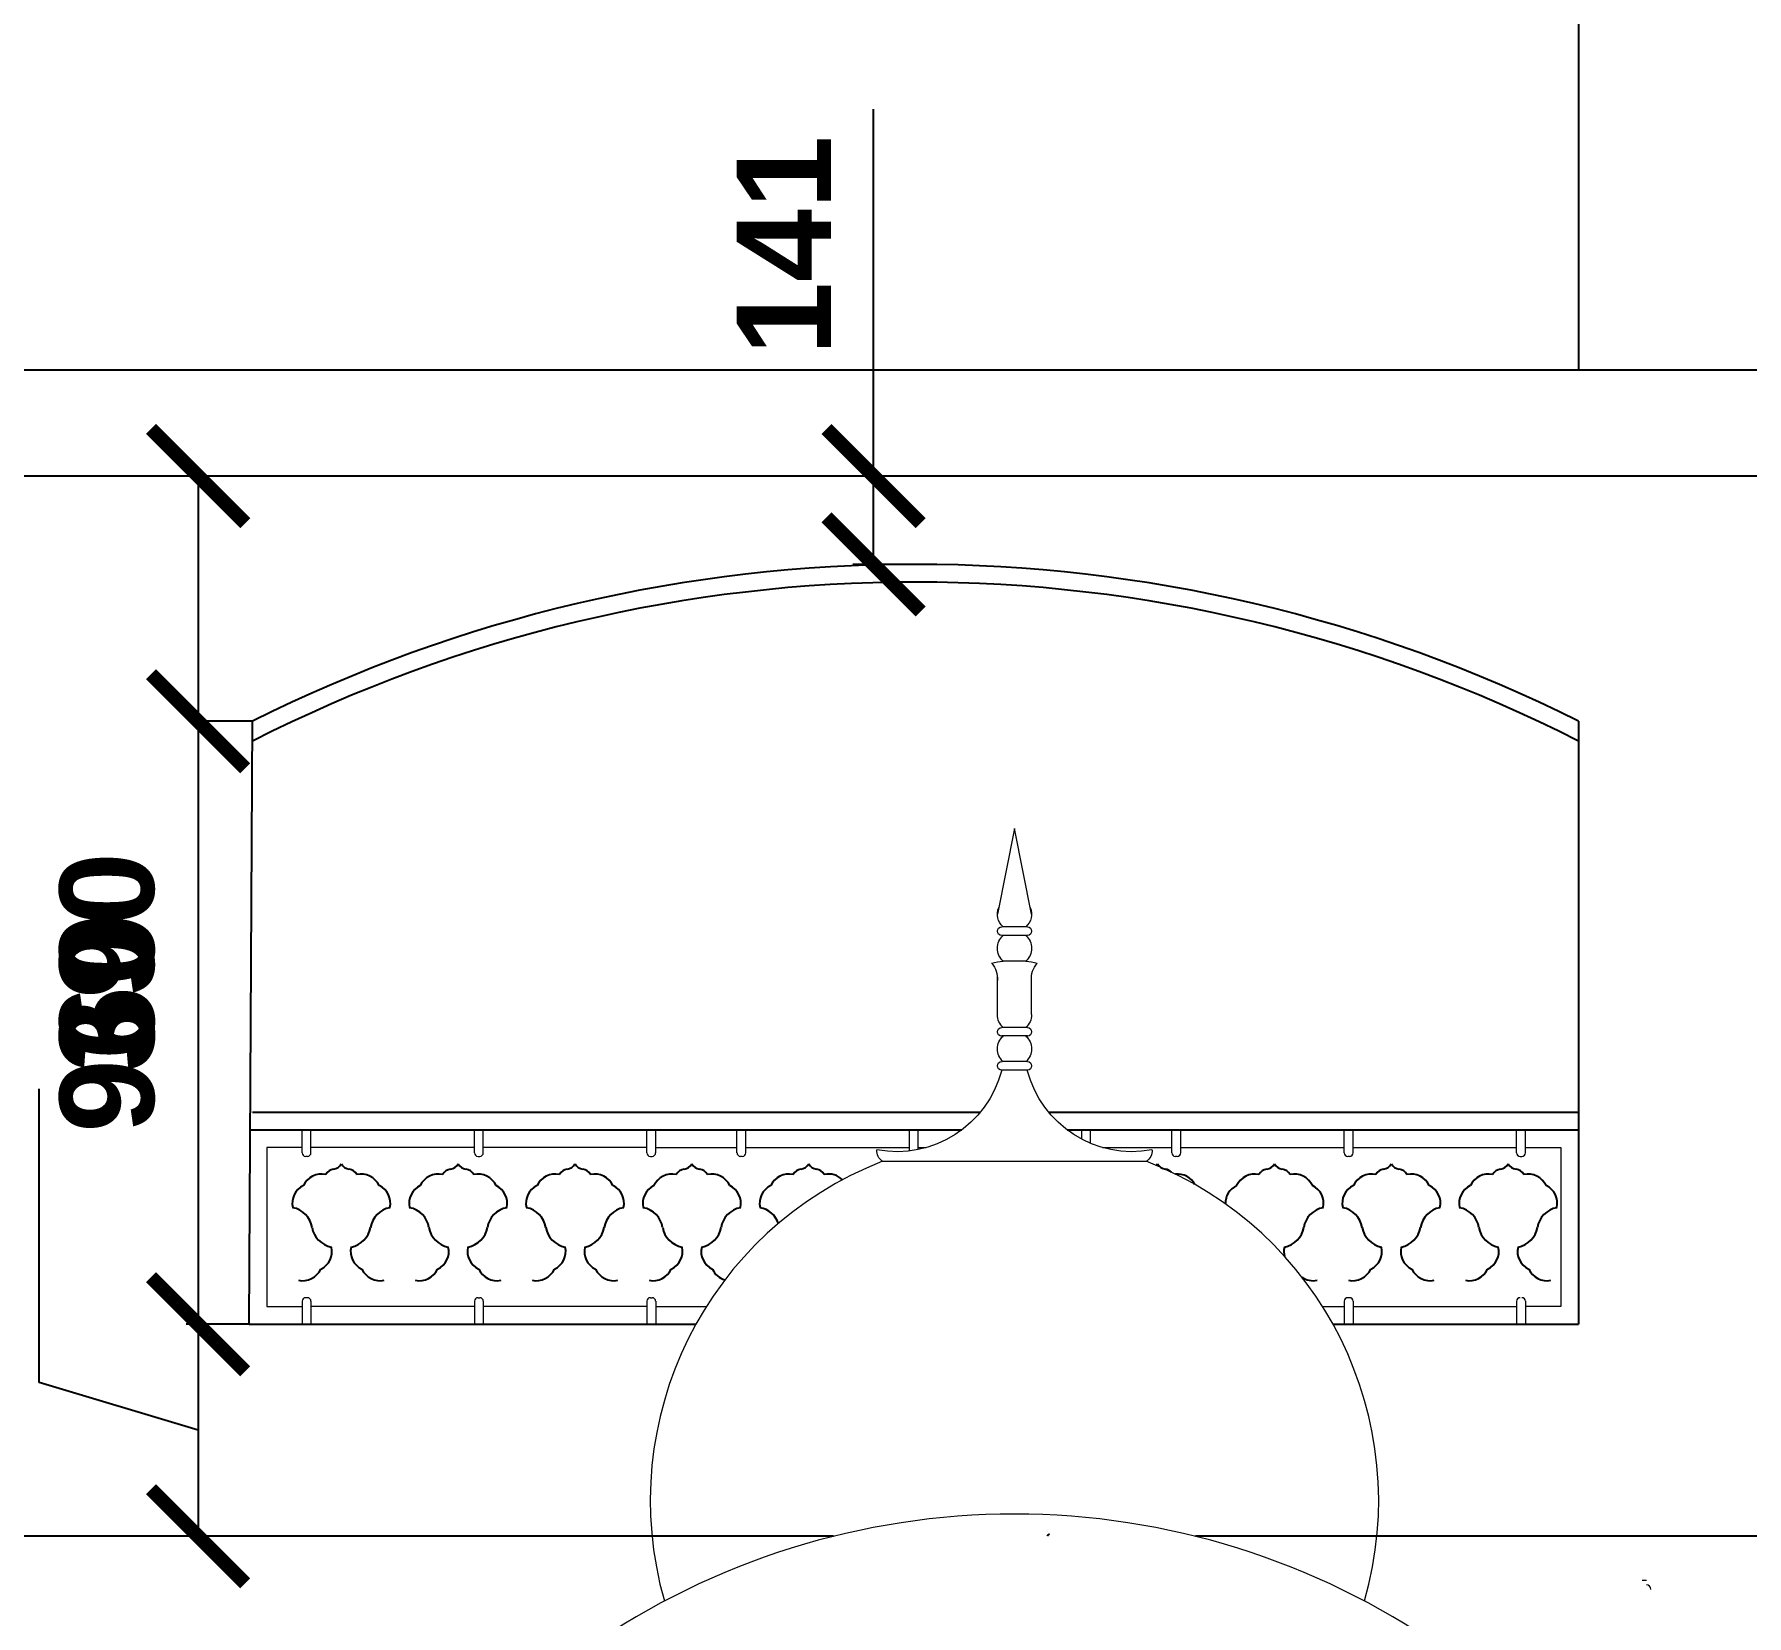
# Model space of a CAD drawing. Header units: millimetres. Extents: x 1521 to 3683, y 1649 to 3322.
# Drawn here: x 1721.856 to 1724.581, y 1667.503 to 1670.02 of the extents above; entities that cross this region are included whole.
import ezdxf

# ---------------------------------------------------------------- set-up
doc = ezdxf.new("R2010")
doc.units = ezdxf.units.MM
doc.header["$LTSCALE"] = 0.1
doc.linetypes.add('BORDER2', pattern=[0.875, 0.25, -0.125, 0.25, -0.125, 0, -0.125])
doc.layers.get('DEFPOINTS').update_dxf_attribs({"lineweight": 25})
for name, color, linetype, lineweight in [('BRICKS', 70, 'Continuous', 25), ('Glass', 193, 'Continuous', 5), ('WIN', 8, 'Continuous', 25), ('WINDOW', 142, 'Continuous', 13)]:
    doc.layers.add(name, color=color, linetype=linetype, lineweight=lineweight)
doc.layers.add('RELIEF', color=252, linetype='Continuous')
doc.styles.add('STYLE1', font='arialbd.ttf')
doc.dimstyles.new('50', dxfattribs={"dimscale": 0.75, "dimtxt": 0.2, "dimasz": 0.2, "dimexe": 0.1, "dimexo": 0, "dimgap": 0.09, "dimtad": 2, "dimdec": 0, "dimlfac": 1000, "dimzin": 0, "dimdsep": 46, "dimtxsty": 'STYLE1', "dimblk": 'ARCHTICK', "dimcen": 0.09, "dimclrd": 4, "dimclre": 8, "dimclrt": 6, "dimadec": 0, "dimazin": 0, "dimtfac": 1, "dimtdec": 0, "dimtofl": 0, "dimtmove": 0, "dimatfit": 3, "dimldrblk": 'OPEN90', "dimfxl": 0.05, "dimtolj": 1, "dimtzin": 0, "dimarcsym": 0})

# ---------------------------------------------------------------- blocks, each defined once
blk = doc.blocks.new('CRAWN')
at = {"layer": 'WINDOW', "color": 9}
for p, q in [((-1.5, 21.69), (0, 29.19)), ((0, 29.19), (1.5, 21.69)), ((-1.13, 20.56), (1.12, 20.56)), ((-1.13, 19.81), (1.12, 19.81)), ((-0.99, 17.56), (0.99, 17.56)), ((-1.5, 12.87), (-1.5, 16.23)), ((1.5, 12.87), (1.5, 16.23)), ((-1.13, 11.75), (1.12, 11.75)), ((-1.13, 11), (1.12, 11)), ((-1.13, 8.75), (1.12, 8.75)), ((-1.13, 8), (1.12, 8)), ((-11.56, 0), (11.56, 0))]:
    blk.add_line(p, q, dxfattribs=at)
for centre, radius, start, end in [((0, 21.69), 1.5, 157.3801, 228.5904), ((0, 21.69), 1.5, 311.4096, 22.6199), ((-1.13, 20.19), 0.375, 90, 270), ((0, 18.69), 1.5, 131.4096, 228.5904), ((0, 18.69), 1.5, 311.4096, 48.5904), ((1.12, 20.19), 0.375, 270, 90), ((0, 9.5), 8.13, 97.014, 104.25), ((-3.47, 16.05), 1.98, 354.8971, 41.9728), ((0, 9.5), 8.13, 75.75, 82.986), ((3.47, 16.05), 1.98, 138.0272, 185.1029), ((0, 12.87), 1.5, 180, 228.5904), ((0, 12.87), 1.5, 311.4096, 0), ((-1.13, 11.37), 0.375, 90, 270), ((0, 9.87), 1.5, 131.4096, 228.5904), ((0, 9.87), 1.5, 311.4096, 48.5904), ((1.12, 11.37), 0.375, 270, 90), ((-10.35, 10.38), 9.53, 259.6678, 345.5627), ((-1.13, 8.38), 0.375, 90, 270), ((1.12, 8.38), 0.375, 270, 90), ((10.35, 10.38), 9.53, 194.4373, 280.3322), ((-10.96, 0.93), 1.11, 176.3658, 236.7643), ((10.96, 0.93), 1.11, 303.2357, 3.6342)]:
    blk.add_arc(centre, radius, start, end, dxfattribs=at)
blk = doc.blocks.new('_ArchTick')
at = {"color": 0, "linetype": 'ByBlock', "const_width": 0.15}
blk.add_lwpolyline([(-0.5, -0.5), (0.5, 0.5)], dxfattribs=at)
blk = doc.blocks.new('*D146')
at = {"layer": 'BRICKS', "color": 8, "linetype": 'BORDER2', "lineweight": -2}
for p, q in [((1722.2025, 1669.317), (1722.0419, 1669.317)), ((1722.2037, 1668.9266), (1722.0419, 1668.9266))]:
    blk.add_line(p, q, dxfattribs=at)
at = {"layer": 'BRICKS', "color": 4, "lineweight": -2}
for p, q in [((1722.1169, 1669.317), (1722.1169, 1668.9266)), ((1722.1169, 1668.9266), (1722.1169, 1668.3102))]:
    blk.add_line(p, q, dxfattribs=at)
at = {"layer": 'DEFPOINTS', "color": 0}
for p in [(1722.2025, 1669.317), (1722.1169, 1668.9266), (1722.2037, 1668.9266)]:
    blk.add_point(p, dxfattribs=at)
at = {"layer": 'BRICKS', "color": 4, "lineweight": -2, "xscale": 0.15, "yscale": 0.15, "zscale": 0.15}
for p, rotation in [((1722.1169, 1669.317), 90), ((1722.1169, 1668.9266), 270)]:
    blk.add_blockref('_ArchTick', p, dxfattribs=dict(at, rotation=rotation))
at = {"layer": 'BRICKS', "color": 6, "insert": (1721.9728, 1668.5434), "char_height": 0.15, "attachment_point": 5, "rotation": 90, "style": 'STYLE1'}
blk.add_mtext('\\A1;390', dxfattribs=at)
blk = doc.blocks.new('_Open90')
at = {"color": 0, "linetype": 'ByBlock', "lineweight": -2}
for p, q in [((-0.5, 0.5), (0, 0)), ((0, 0), (-1, 0)), ((0, 0), (-0.5, -0.5))]:
    blk.add_line(p, q, dxfattribs=at)
blk = doc.blocks.new('*D147')
at = {"layer": 'BRICKS', "color": 8, "linetype": 'BORDER2', "lineweight": -2}
for p, q in [((1722.2037, 1668.9266), (1722.0419, 1668.9266)), ((1722.1981, 1667.967), (1722.0419, 1667.967))]:
    blk.add_line(p, q, dxfattribs=at)
at = {"layer": 'BRICKS', "color": 4, "lineweight": -2}
blk.add_line((1722.1169, 1668.9266), (1722.1169, 1667.967), dxfattribs=at)
at = {"layer": 'DEFPOINTS', "color": 0}
for p in [(1722.2037, 1668.9266), (1722.1169, 1667.967), (1722.1981, 1667.967)]:
    blk.add_point(p, dxfattribs=at)
at = {"layer": 'BRICKS', "color": 4, "lineweight": -2, "xscale": 0.15, "yscale": 0.15, "zscale": 0.15}
for p, rotation in [((1722.1169, 1668.9266), 90), ((1722.1169, 1667.967), 270)]:
    blk.add_blockref('_ArchTick', p, dxfattribs=dict(at, rotation=rotation))
at = {"layer": 'BRICKS', "color": 6, "insert": (1721.9728, 1668.4468), "char_height": 0.15, "attachment_point": 5, "rotation": 90, "style": 'STYLE1'}
blk.add_mtext('\\A1;960', dxfattribs=at)
blk = doc.blocks.new('*D148')
at = {"layer": 'BRICKS', "color": 4, "lineweight": -2}
for p, q in [((1721.864, 1667.8741), (1721.864, 1668.3414)), ((1722.1169, 1667.967), (1722.1169, 1667.6295)), ((1722.1169, 1667.7982), (1721.864, 1667.8741))]:
    blk.add_line(p, q, dxfattribs=at)
at = {"layer": 'BRICKS', "color": 8, "linetype": 'BORDER2', "lineweight": -2}
for p, q in [((1722.1981, 1667.967), (1722.0419, 1667.967)), ((1722.1981, 1667.6295), (1722.0419, 1667.6295))]:
    blk.add_line(p, q, dxfattribs=at)
at = {"layer": 'DEFPOINTS', "color": 0}
for p in [(1722.1981, 1667.967), (1722.1169, 1667.6295), (1722.1981, 1667.6295)]:
    blk.add_point(p, dxfattribs=at)
at = {"layer": 'BRICKS', "color": 4, "lineweight": -2, "xscale": 0.15, "yscale": 0.15, "zscale": 0.15}
for p, rotation in [((1722.1169, 1667.967), 90), ((1722.1169, 1667.6295), 270)]:
    blk.add_blockref('_ArchTick', p, dxfattribs=dict(at, rotation=rotation))
at = {"layer": 'BRICKS', "color": 6, "insert": (1721.7199, 1668.1078), "char_height": 0.15, "attachment_point": 5, "rotation": 90, "style": 'STYLE1'}
blk.add_mtext('\\A1;338', dxfattribs=at)
blk = doc.blocks.new('*D149')
at = {"layer": 'BRICKS', "color": 4, "lineweight": -2}
for p, q in [((1723.1917, 1669.317), (1723.1917, 1669.901)), ((1723.1917, 1669.1764), (1723.1917, 1669.317))]:
    blk.add_line(p, q, dxfattribs=at)
at = {"layer": 'BRICKS', "color": 8, "linetype": 'BORDER2', "lineweight": -2}
for p, q in [((1723.2584, 1669.317), (1723.1167, 1669.317)), ((1723.2584, 1669.1764), (1723.1167, 1669.1764))]:
    blk.add_line(p, q, dxfattribs=at)
at = {"layer": 'DEFPOINTS', "color": 0}
for p in [(1723.1917, 1669.317), (1723.2584, 1669.317), (1723.2584, 1669.1764)]:
    blk.add_point(p, dxfattribs=at)
at = {"layer": 'BRICKS', "color": 4, "lineweight": -2, "xscale": 0.15, "yscale": 0.15, "zscale": 0.15}
for p, rotation in [((1723.1917, 1669.317), 90), ((1723.1917, 1669.1764), 270)]:
    blk.add_blockref('_ArchTick', p, dxfattribs=dict(at, rotation=rotation))
at = {"layer": 'BRICKS', "color": 6, "insert": (1723.0488, 1669.684), "char_height": 0.15, "attachment_point": 5, "rotation": 90, "style": 'STYLE1'}
blk.add_mtext('\\A1;141', dxfattribs=at)

msp = doc.modelspace()

# ---------------------------------------------------------------- linework, layer by layer
at = {"layer": 'Glass'}
for p, q in [((1722.2825, 1668.2398), (1722.2825, 1668.2764)), ((1722.2965, 1668.2398), (1722.2965, 1668.2764)), ((1722.5567, 1668.2398), (1722.5567, 1668.2764)), ((1722.5707, 1668.2398), (1722.5707, 1668.2764)), ((1722.8309, 1668.2398), (1722.8309, 1668.2764)), ((1722.845, 1668.2398), (1722.845, 1668.2764)), ((1722.9743, 1668.2398), (1722.9743, 1668.2764)), ((1722.9884, 1668.2398), (1722.9884, 1668.2764)), ((1723.2486, 1668.2428), (1723.2486, 1668.2764)), ((1723.2626, 1668.2451), (1723.2626, 1668.2764)), ((1723.5228, 1668.2617), (1723.5228, 1668.2764)), ((1723.5368, 1668.255), (1723.5368, 1668.2764)), ((1723.6662, 1668.2398), (1723.6662, 1668.2764)), ((1723.6803, 1668.2398), (1723.6803, 1668.2764)), ((1723.9404, 1668.2398), (1723.9404, 1668.2764)), ((1723.9545, 1668.2398), (1723.9545, 1668.2764)), ((1724.2147, 1668.2398), (1724.2147, 1668.2764)), ((1724.2287, 1668.2398), (1724.2287, 1668.2764)), ((1722.845, 1668.2482), (1722.9743, 1668.2482)), ((1723.5561, 1668.2482), (1723.6662, 1668.2482)), ((1723.9545, 1668.2482), (1724.0839, 1668.2482)), ((1722.2909, 1668.2342), (1722.2881, 1668.2342)), ((1722.5623, 1668.2342), (1722.5651, 1668.2342)), ((1722.8365, 1668.2342), (1722.8393, 1668.2342)), ((1722.9828, 1668.2342), (1722.98, 1668.2342)), ((1723.6747, 1668.2342), (1723.6718, 1668.2342)), ((1723.9489, 1668.2342), (1723.9461, 1668.2342)), ((1724.2203, 1668.2342), (1724.2231, 1668.2342)), ((1722.2825, 1668.0036), (1722.2825, 1667.967)), ((1722.2909, 1668.0092), (1722.2881, 1668.0092)), ((1722.2965, 1668.0036), (1722.2965, 1667.967)), ((1722.5567, 1668.0036), (1722.5567, 1667.967)), ((1722.5623, 1668.0092), (1722.5651, 1668.0092)), ((1722.5707, 1668.0036), (1722.5707, 1667.967)), ((1722.8309, 1668.0036), (1722.8309, 1667.967)), ((1722.8365, 1668.0092), (1722.8393, 1668.0092)), ((1722.845, 1668.0036), (1722.845, 1667.967)), ((1723.9404, 1668.0036), (1723.9404, 1667.967)), ((1723.9489, 1668.0092), (1723.9461, 1668.0092)), ((1723.9545, 1668.0036), (1723.9545, 1667.967)), ((1724.2147, 1668.0036), (1724.2147, 1667.967)), ((1724.2287, 1668.0036), (1724.2287, 1667.967)), ((1722.845, 1667.9951), (1722.9256, 1667.9951))]:
    msp.add_line(p, q, dxfattribs=at)
for points in [[(1722.2825, 1668.2482), (1722.2262, 1668.2482), (1722.2262, 1667.9951), (1722.2825, 1667.9951)], [(1722.5567, 1668.2482), (1722.2965, 1668.2482)], [(1722.8309, 1668.2482), (1722.5707, 1668.2482)], [(1722.9884, 1668.2482), (1723.2486, 1668.2482)], [(1723.2626, 1668.2482), (1723.2754, 1668.2482)], [(1723.6803, 1668.2482), (1723.9404, 1668.2482)], [(1723.9545, 1668.2482), (1724.2147, 1668.2482)], [(1724.2287, 1668.2482), (1724.285, 1668.2482), (1724.285, 1667.9951), (1724.2287, 1667.9951)], [(1722.5567, 1667.9951), (1722.2965, 1667.9951)], [(1722.8309, 1667.9951), (1722.5707, 1667.9951)], [(1723.906, 1667.9951), (1723.9404, 1667.9951)], [(1723.9545, 1667.9951), (1724.2147, 1667.9951)]]:
    msp.add_lwpolyline(points, dxfattribs=at)
for centre, start, end in [((1722.2881, 1668.2398), 180, 270), ((1722.2909, 1668.2398), 270, 0), ((1722.5623, 1668.2398), 180, 270), ((1722.5651, 1668.2398), 270, 0), ((1722.8365, 1668.2398), 180, 270), ((1722.8393, 1668.2398), 270, 0), ((1722.98, 1668.2398), 180, 270), ((1722.9828, 1668.2398), 270, 0), ((1723.6718, 1668.2398), 180, 270), ((1723.6747, 1668.2398), 270, 0), ((1723.9461, 1668.2398), 180, 270), ((1723.9489, 1668.2398), 270, 0), ((1724.2203, 1668.2398), 180, 270), ((1724.2231, 1668.2398), 270, 0), ((1722.2881, 1668.0036), 90, 180), ((1722.2909, 1668.0036), 360, 90), ((1722.5623, 1668.0036), 90, 180), ((1722.5651, 1668.0036), 360, 90), ((1722.8365, 1668.0036), 90, 180), ((1722.8393, 1668.0036), 360, 90), ((1723.9461, 1668.0036), 90, 180), ((1723.9489, 1668.0036), 360, 90), ((1724.2203, 1668.0036), 90, 180), ((1724.2231, 1668.0036), 360, 90)]:
    msp.add_arc(centre, 0.00562, start, end, dxfattribs=at)
at = {"layer": 'RELIEF'}
for centre, radius, start, end in [((1722.33, 1668.2307), 0.017, 278.1049, 330.4121), ((1722.3596, 1668.2307), 0.017, 209.5879, 261.8951), ((1722.5159, 1668.2307), 0.017, 278.1049, 330.4121), ((1722.5455, 1668.2307), 0.017, 209.5879, 261.8951), ((1722.7018, 1668.2307), 0.017, 278.1049, 330.4121), ((1722.7314, 1668.2307), 0.017, 209.5879, 261.8951), ((1722.8877, 1668.2307), 0.017, 278.1049, 330.4121), ((1722.9173, 1668.2307), 0.017, 209.5879, 261.8951), ((1723.0736, 1668.2307), 0.017, 278.1049, 330.4121), ((1723.1032, 1668.2307), 0.017, 209.5879, 261.8951), ((1723.6288, 1668.2307), 0.017, 319.7086, 330.4121), ((1723.6584, 1668.2307), 0.017, 209.5879, 261.8951), ((1723.8147, 1668.2307), 0.017, 278.1049, 330.4121), ((1723.8443, 1668.2307), 0.017, 209.5879, 261.8951), ((1724.0006, 1668.2307), 0.017, 278.1049, 330.4121), ((1724.0303, 1668.2307), 0.017, 209.5879, 261.8951), ((1724.1866, 1668.2307), 0.017, 278.1049, 330.4121), ((1724.2162, 1668.2307), 0.017, 209.5879, 261.8951), ((1722.2973, 1668.1597), 0.0306, 114.5387, 193.4516), ((1722.3134, 1668.1744), 0.0317, 78.0514, 155.5132), ((1722.3348, 1668.197), 0.017, 98.1049, 150.4121), ((1722.3548, 1668.197), 0.017, 29.5879, 81.8951), ((1722.3761, 1668.1744), 0.0317, 24.4868, 101.9486), ((1722.3923, 1668.1597), 0.0306, 346.5484, 65.4613), ((1722.4832, 1668.1597), 0.0306, 114.5387, 193.4516), ((1722.4993, 1668.1744), 0.0317, 78.0514, 155.5132), ((1722.5207, 1668.197), 0.017, 98.1049, 150.4121), ((1722.5407, 1668.197), 0.017, 29.5879, 81.8951), ((1722.5621, 1668.1744), 0.0317, 24.4868, 101.9486), ((1722.5782, 1668.1597), 0.0306, 346.5484, 65.4613), ((1722.6691, 1668.1597), 0.0306, 114.5387, 193.4516), ((1722.6852, 1668.1744), 0.0317, 78.0514, 155.5132), ((1722.7066, 1668.197), 0.017, 98.1049, 150.4121), ((1722.7266, 1668.197), 0.017, 29.5879, 81.8951), ((1722.748, 1668.1744), 0.0317, 24.4868, 101.9486), ((1722.7641, 1668.1597), 0.0306, 346.5484, 65.4613), ((1722.855, 1668.1597), 0.0306, 114.5387, 193.4516), ((1722.8711, 1668.1744), 0.0317, 78.0514, 155.5132), ((1722.8925, 1668.197), 0.017, 98.1049, 150.4121), ((1722.9125, 1668.197), 0.017, 29.5879, 81.8951), ((1722.9339, 1668.1744), 0.0317, 24.4868, 101.9486), ((1722.95, 1668.1597), 0.0306, 346.5484, 65.4613), ((1723.0409, 1668.1597), 0.0306, 114.5387, 193.4516), ((1723.057, 1668.1744), 0.0317, 78.0514, 155.5132), ((1723.0784, 1668.197), 0.017, 98.1049, 150.4121), ((1723.0984, 1668.197), 0.017, 29.5879, 81.8951), ((1723.1198, 1668.1744), 0.0317, 45.2065, 101.9486), ((1723.6536, 1668.197), 0.017, 44.1995, 81.8951), ((1723.675, 1668.1744), 0.0317, 28.4048, 95.6617), ((1723.782, 1668.1597), 0.0306, 114.5387, 182.3183), ((1723.7982, 1668.1744), 0.0317, 78.0514, 155.5132), ((1723.8195, 1668.197), 0.017, 98.1049, 150.4121), ((1723.8395, 1668.197), 0.017, 29.5879, 81.8951), ((1723.8609, 1668.1744), 0.0317, 24.4868, 101.9486), ((1723.8771, 1668.1597), 0.0306, 346.5484, 65.4613), ((1723.9679, 1668.1597), 0.0306, 114.5387, 193.4516), ((1723.9841, 1668.1744), 0.0317, 78.0514, 155.5132), ((1724.0054, 1668.197), 0.017, 98.1049, 150.4121), ((1724.0255, 1668.197), 0.017, 29.5879, 81.8951), ((1724.0468, 1668.1744), 0.0317, 24.4868, 101.9486), ((1724.063, 1668.1597), 0.0306, 346.5484, 65.4613), ((1724.1538, 1668.1597), 0.0306, 114.5387, 193.4516), ((1724.17, 1668.1744), 0.0317, 78.0514, 155.5132), ((1724.1914, 1668.197), 0.017, 98.1049, 150.4121), ((1724.2114, 1668.197), 0.017, 29.5879, 81.8951), ((1724.2327, 1668.1744), 0.0317, 24.4868, 101.9486), ((1724.2489, 1668.1597), 0.0306, 346.5484, 65.4613), ((1722.2607, 1668.115), 0.0381, 9.2672, 79.6619), ((1722.4289, 1668.115), 0.0381, 100.3381, 170.7328), ((1722.4466, 1668.115), 0.0381, 9.2672, 79.6619), ((1722.6148, 1668.115), 0.0381, 100.3381, 170.7328), ((1722.6325, 1668.115), 0.0381, 9.2672, 79.6619), ((1722.8007, 1668.115), 0.0381, 100.3381, 170.7328), ((1722.8184, 1668.115), 0.0381, 9.2672, 79.6619), ((1722.9866, 1668.115), 0.0381, 100.3381, 170.7328), ((1723.0043, 1668.115), 0.0381, 19.0136, 79.6619), ((1723.9137, 1668.115), 0.0381, 100.3381, 170.7328), ((1723.9313, 1668.115), 0.0381, 9.2672, 79.6619), ((1724.0996, 1668.115), 0.0381, 100.3381, 170.7328), ((1724.1172, 1668.115), 0.0381, 9.2672, 79.6619), ((1724.2855, 1668.115), 0.0381, 100.3381, 170.7328), ((1722.3359, 1668.1273), 0.0381, 189.2672, 259.6619), ((1722.3536, 1668.1273), 0.0381, 280.3381, 350.7328), ((1722.5218, 1668.1273), 0.0381, 189.2672, 259.6619), ((1722.5395, 1668.1273), 0.0381, 280.3381, 350.7328), ((1722.7077, 1668.1273), 0.0381, 189.2672, 259.6619), ((1722.7254, 1668.1273), 0.0381, 280.3381, 350.7328), ((1722.8937, 1668.1273), 0.0381, 189.2672, 259.6619), ((1722.9113, 1668.1273), 0.0381, 280.3381, 350.7328), ((1723.8384, 1668.1273), 0.0381, 280.3381, 350.7328), ((1724.0066, 1668.1273), 0.0381, 189.2672, 259.6619), ((1724.0243, 1668.1273), 0.0381, 280.3381, 350.7328), ((1724.1925, 1668.1273), 0.0381, 189.2672, 259.6619), ((1724.2102, 1668.1273), 0.0381, 280.3381, 350.7328), ((1722.2993, 1668.0827), 0.0306, 294.5387, 13.4516), ((1722.3902, 1668.0827), 0.0306, 166.5484, 245.4613), ((1722.4852, 1668.0827), 0.0306, 294.5387, 13.4516), ((1722.5761, 1668.0827), 0.0306, 166.5484, 245.4613), ((1722.6712, 1668.0827), 0.0306, 294.5387, 13.4516), ((1722.762, 1668.0827), 0.0306, 166.5484, 245.4613), ((1722.8571, 1668.0827), 0.0306, 294.5387, 13.4516), ((1722.9479, 1668.0827), 0.0306, 166.5484, 245.4613), ((1723.875, 1668.0827), 0.0306, 166.5484, 194.6441), ((1723.97, 1668.0827), 0.0306, 294.5387, 13.4516), ((1724.0609, 1668.0827), 0.0306, 166.5484, 245.4613), ((1724.1559, 1668.0827), 0.0306, 294.5387, 13.4516), ((1724.2468, 1668.0827), 0.0306, 166.5484, 245.4613), ((1722.2832, 1668.068), 0.0317, 258.0514, 335.5132), ((1722.4064, 1668.068), 0.0317, 204.4868, 281.9486), ((1722.4691, 1668.068), 0.0317, 258.0514, 335.5132), ((1722.5923, 1668.068), 0.0317, 204.4868, 281.9486), ((1722.655, 1668.068), 0.0317, 258.0514, 335.5132), ((1722.7782, 1668.068), 0.0317, 204.4868, 281.9486), ((1722.8409, 1668.068), 0.0317, 258.0514, 335.5132), ((1722.9641, 1668.068), 0.0317, 204.4868, 253.611), ((1723.9539, 1668.068), 0.0317, 258.0514, 335.5132), ((1724.077, 1668.068), 0.0317, 204.4868, 281.9486), ((1724.1398, 1668.068), 0.0317, 258.0514, 335.5132), ((1724.2629, 1668.068), 0.0317, 204.4868, 281.9486), ((1723.8911, 1668.068), 0.0317, 235.4103, 281.9486), ((1723.4739, 1667.626), 0.00707, 110.1918, 151.0122)]:
    msp.add_arc(centre, radius, start, end, dxfattribs=at)
at = {"layer": 'WIN'}
for p, q in [((1724.3131, 1671.0607), (1724.3131, 1669.4857)), ((1724.3131, 1671.0607), (1724.3131, 1669.4857)), ((1729.6456, 1669.4857), (1721.8381, 1669.4857)), ((1729.3643, 1669.317), (1721.8381, 1669.317)), ((1722.1981, 1667.967), (1722.2037, 1668.9266)), ((1724.3131, 1668.9266), (1724.3131, 1667.967)), ((1722.2037, 1668.3045), (1723.3613, 1668.3045)), ((1723.4703, 1668.3045), (1724.3131, 1668.3045)), ((1722.1981, 1668.2764), (1723.3319, 1668.2764)), ((1723.4997, 1668.2764), (1724.3131, 1668.2764)), ((1722.1981, 1667.967), (1722.909, 1667.967)), ((1722.1981, 1667.967), (1722.909, 1667.967)), ((1723.9226, 1667.967), (1724.3131, 1667.967)), ((1723.9226, 1667.967), (1724.3131, 1667.967)), ((1723.1279, 1667.6295), (1718.9806, 1667.6295)), ((1729.6456, 1667.6295), (1723.7037, 1667.6295))]:
    msp.add_line(p, q, dxfattribs=at)
for radius, start, end in [(2.352, 63.357, 116.643), (2.3238, 63.0085, 116.9915)]:
    msp.add_arc((1723.2584, 1666.8244), radius, start, end, dxfattribs=at)
at = {"layer": 'WINDOW', "color": 9}
msp.add_line((1724.4143, 1667.5594), (1724.4214, 1667.5594), dxfattribs=at)
for centre, radius, start, end in [((1723.4158, 1667.6862), 0.5794, 111.2312, 195.9992), ((1723.4158, 1667.6862), 0.5794, 344.0008, 68.7688), ((1723.4158, 1666.4748), 1.19, 90, 124.7595), ((1723.4158, 1666.4748), 1.19, 55.2405, 90), ((1724.4214, 1667.545), 0.0071, 0, 90)]:
    msp.add_arc(centre, radius, start, end, dxfattribs=at)

# ---------------------------------------------------------------- block references
at = {"layer": 'WINDOW', "color": 7, "linetype": 'Continuous', "extrusion": (0, 0, -1), "xscale": 0.0181440514565452, "yscale": 0.0181440514565452, "zscale": -0.0181440514565366}
msp.add_blockref('CRAWN', (-1723.4158, 1668.2262), dxfattribs=at)

# ---------------------------------------------------------------- dimensions: what is measured, and where the dimension line sits
at = {"layer": 'BRICKS'}
for base, p1, p2, override, picture, middle in [((1723.1917, 1669.317), (1723.2584, 1669.1764), (1723.2584, 1669.317), {"dimfxl": 0.1}, '*D149', (1723.0488, 1669.684)), ((1722.1169, 1668.9266), (1722.2025, 1669.317), (1722.2037, 1668.9266), {"dimfxl": 0.1}, '*D146', (1721.9728, 1668.5434)), ((1722.1169, 1667.967), (1722.2037, 1668.9266), (1722.1981, 1667.967), {"dimtmove": 1, "dimfxl": 0.1}, '*D147', (1721.9728, 1668.4468)), ((1722.1168956021, 1667.6294893392), (1722.1980899421, 1667.9669893392), (1722.1980899421, 1667.6294893392), {"dimtmove": 1, "dimfxl": 0.1}, '*D148', (1721.7198713866, 1667.9416054715))]:
    dim = msp.add_linear_dim(base=base, p1=p1, p2=p2, angle=90, dimstyle='50', override=override, dxfattribs=at)
    dim.commit()
    dim.dimension.update_dxf_attribs({"geometry": picture, "text_midpoint": middle})

doc.saveas('drawing.dxf')
